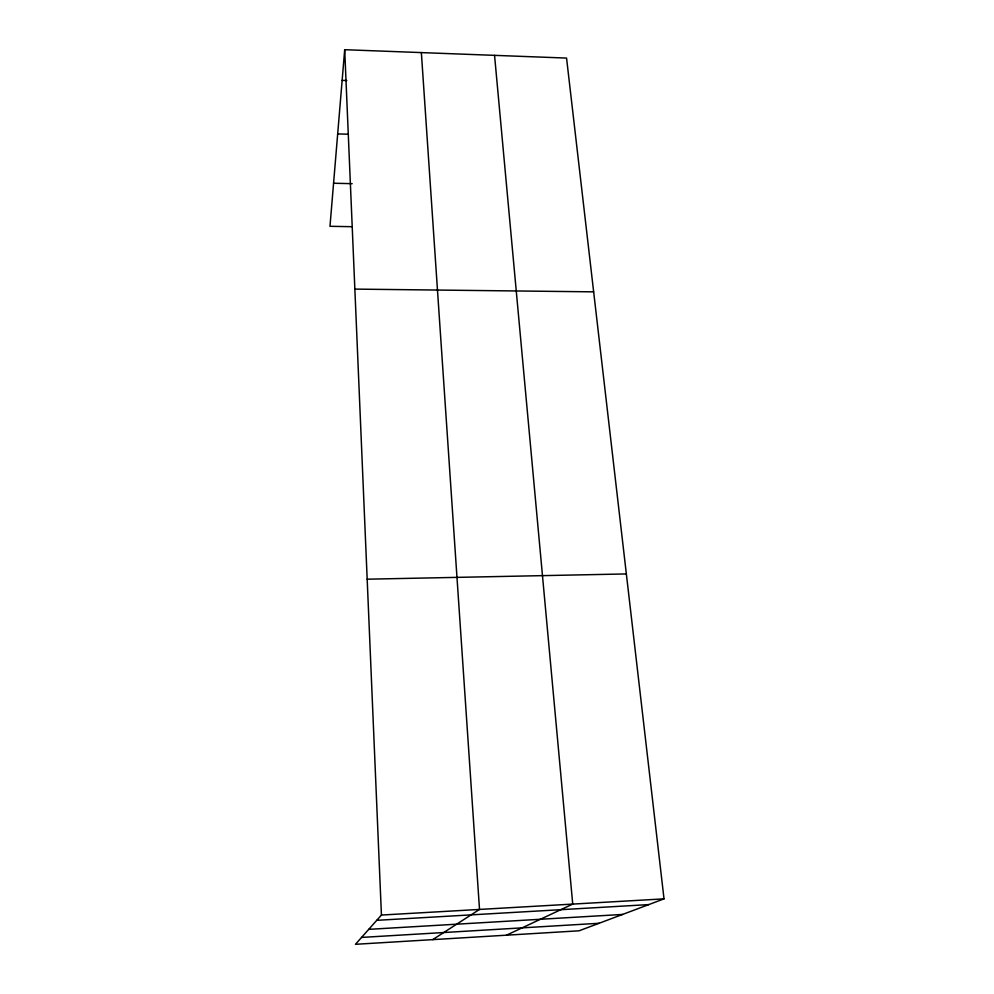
<?xml version="1.0" encoding="UTF-8"?>
<svg xmlns="http://www.w3.org/2000/svg" width="994" height="994" viewBox="0 0 994 994"><rect width="100%" height="100%" fill="white"/><g stroke="black" fill="none" stroke-linecap="round" stroke-linejoin="round"><path stroke-width="1.49" d="M344.694 49.7L381.435 915.052L355.454 944.3L579.055 930.806L664.017 898.862L566.555 58.074L344.694 49.7L329.983 226.297L351.603 226.694M432.725 939.641L479.518 909.423L421.357 52.595M506.48 935.192L572.73 904.093L494.552 55.353M361.543 937.429L599.096 923.277M376.738 920.332L648.747 904.602M368.724 929.353L622.592 914.443M381.435 915.052L664.017 898.862M367.171 579.191L626.357 573.936M354.858 289.105L593.654 291.851M333.574 183.244L352.149 183.666M337.687 133.917L348.385 134.215M342.147 80.352L346.794 80.514"/></g></svg>
